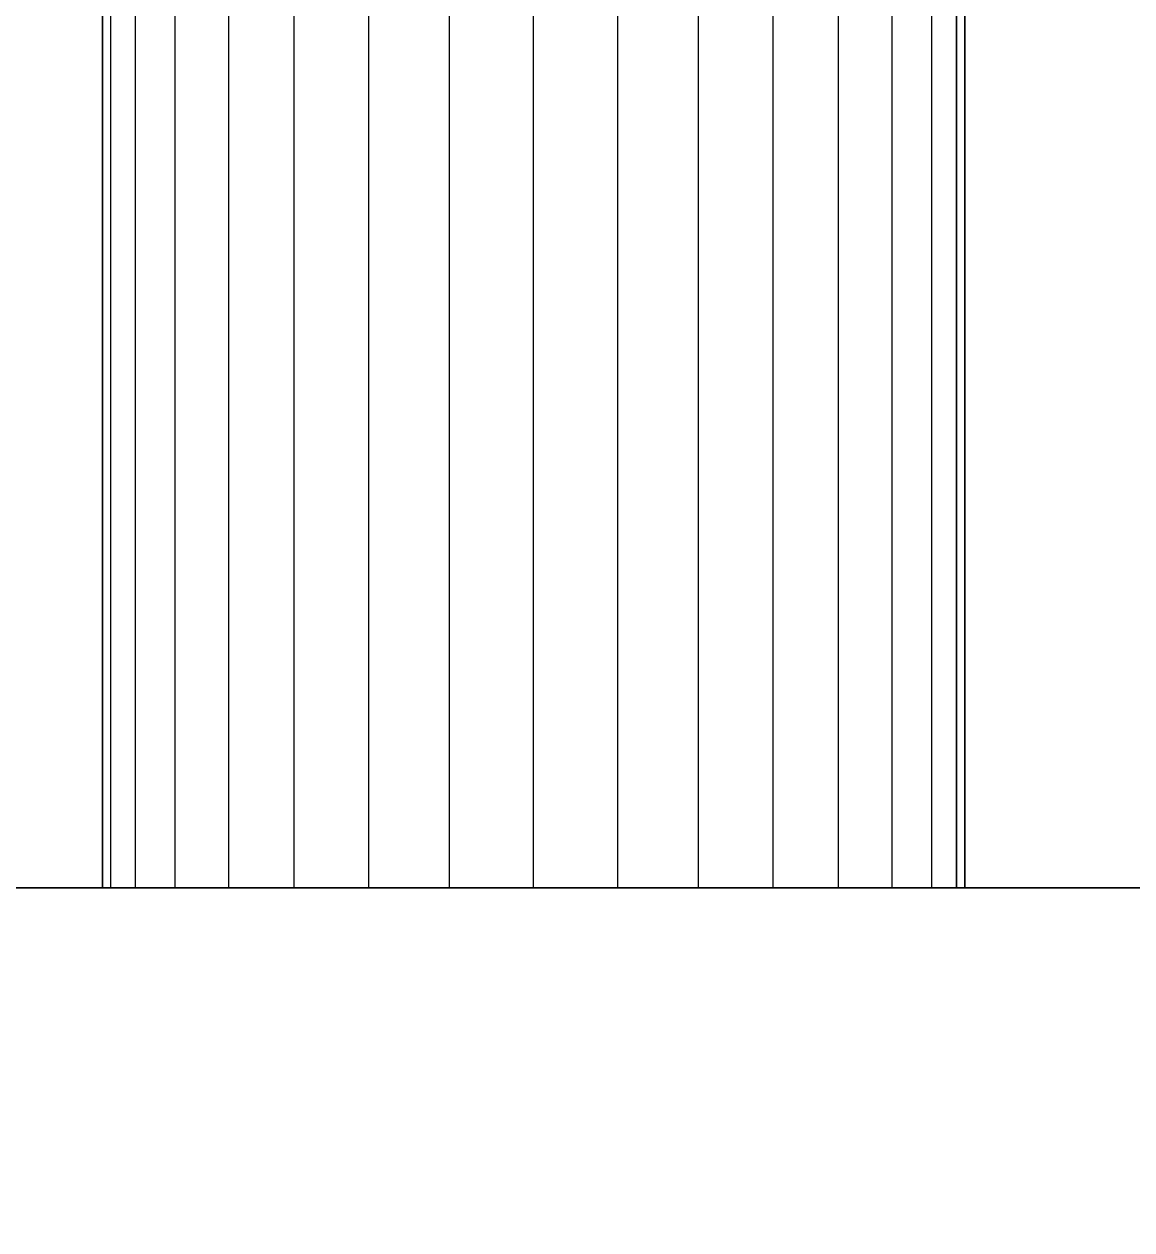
# Model space of a CAD drawing. Header units: millimetres. Extents: x -21672 to 8019, y 3751 to 17279.
# Drawn here: x -13420.2 to -13369.3, y 14411.1 to 14466.4 of the extents above; entities that cross this region are included whole.
import ezdxf

# ---------------------------------------------------------------- set-up
doc = ezdxf.new("R2010")
doc.units = ezdxf.units.MM
for name, color, linetype, lineweight in [('A-ANNO-DIMS', 211, 'Continuous', 9), ('A-ANNO-DIMS-50', 211, 'Continuous', 9), ('A-GENM', 13, 'Continuous', 18)]:
    doc.layers.add(name, color=color, linetype=linetype, lineweight=lineweight)
doc.styles.add('Arial', font='arial.ttf', dxfattribs={"height": 125})
doc.dimstyles.new('Diagonal_-_2_5mm_Arial', dxfattribs={"dimscale": 304.8, "dimtxt": 127.532425, "dimasz": 0.492126, "dimexe": 0.393701, "dimexo": 0.246063, "dimgap": 0.287073, "dimtad": 1, "dimdec": 0, "dimzin": 0, "dimdsep": 46, "dimtxsty": 'Arial', "dimblk1": 'OBLIQUE', "dimblk2": 'OBLIQUE', "dimsah": 1, "dimcen": 0.09, "dimdle": 0.393701, "dimazin": 0, "dimtfac": 1, "dimtdec": 4, "dimtix": 1, "dimtmove": 0, "dimatfit": 3, "dimfxl": 1, "dimtvp": 1, "dimtolj": 1, "dimtzin": 0, "dimarcsym": 2})

# ---------------------------------------------------------------- blocks, each defined once
blk = doc.blocks.new('Nevera de autoservicio single - Nevera de autoservicio single-466915-Level 2')
at = {"layer": 'A-GENM'}
for p, q in [((454.753, 1307.979), (454.753, -1108.896)), ((454.753, -1108.896), (454.753, 1307.979)), ((454.753, -1108.896), (454.753, 1307.979)), ((454.753, -1108.896), (454.753, 1307.979)), ((454.753, -1028.381), (454.753, 977.961)), ((454.753, -668.268), (454.753, -719.713)), ((454.753, -699.927), (255.92, -699.927)), ((454.753, -699.927), (255.92, -699.927)), ((255.92, -699.927), (454.753, -699.927)), ((454.753, -699.927), (255.92, -699.927)), ((454.753, -699.927), (255.92, -699.927)), ((454.753, -699.927), (255.92, -699.927)), ((454.753, -699.927), (255.92, -699.927)), ((454.753, -699.927), (255.92, -699.927)), ((454.753, -699.927), (255.92, -699.927)), ((454.753, -699.927), (255.92, -699.927)), ((255.92, -699.927), (454.753, -699.927)), ((454.753, -699.927), (255.92, -699.927)), ((454.753, -700.275), (454.753, -699.927)), ((454.753, -699.927), (454.753, -700.307)), ((454.753, -700.116), (454.753, -699.927)), ((454.753, -699.927), (454.753, -700.307)), ((454.753, -700.307), (454.753, -699.927)), ((454.753, -699.927), (454.753, -700.307)), ((454.753, -700.307), (454.753, -699.927)), ((454.753, -699.927), (454.753, -700.307)), ((454.753, -700.116), (454.753, -699.927)), ((454.753, -699.927), (454.753, -700.307)), ((454.753, -700.116), (454.753, -699.927)), ((454.753, -699.927), (454.753, -700.307)), ((454.753, -700.307), (454.753, -699.927)), ((454.753, -699.927), (454.753, -700.275)), ((454.753, -700.116), (454.753, -699.927)), ((454.753, -700.116), (454.753, -699.927)), ((454.753, -700.116), (454.753, -699.927)), ((454.753, -700.307), (454.753, -699.927)), ((454.753, -700.307), (454.753, -699.927)), ((454.753, -700.307), (454.753, -699.927)), ((454.753, -700.307), (454.753, -699.927)), ((454.753, -700.307), (454.753, -699.927)), ((454.753, -699.927), (454.753, -700.307)), ((454.753, -699.927), (454.753, -700.307)), ((454.753, -700.307), (454.753, -700.116)), ((454.753, -700.116), (454.753, -700.307)), ((454.753, -700.307), (454.753, -700.116)), ((454.753, -700.307), (454.753, -700.116)), ((454.753, -700.307), (454.753, -700.116)), ((454.753, -700.307), (454.753, -700.116)), ((255.92, -700.307), (454.753, -700.307)), ((454.753, -700.307), (255.92, -700.307)), ((454.753, -700.307), (255.92, -700.307)), ((454.753, -700.307), (255.92, -700.307)), ((454.753, -700.307), (255.92, -700.307)), ((454.753, -700.307), (255.92, -700.307)), ((454.753, -700.307), (255.92, -700.307)), ((454.753, -700.307), (255.92, -700.307)), ((454.753, -700.307), (255.92, -700.307)), ((454.753, -700.307), (255.92, -700.307)), ((454.753, -700.307), (255.92, -700.307)), ((454.753, -700.307), (255.92, -700.307)), ((454.753, -700.307), (255.92, -700.307)), ((454.753, -700.307), (255.92, -700.307)), ((454.753, -700.307), (255.92, -700.307)), ((454.753, -700.307), (255.92, -700.307)), ((255.92, -700.307), (454.753, -700.307)), ((454.753, -700.307), (255.92, -700.307)), ((454.753, -700.307), (255.92, -700.307)), ((454.753, -700.307), (255.92, -700.307)), ((454.753, -700.307), (255.92, -700.307)), ((454.753, -700.307), (255.92, -700.307)), ((454.753, -700.307), (255.92, -700.307)), ((454.753, -700.307), (255.92, -700.307)), ((454.753, -700.307), (454.753, -700.275)), ((454.753, -700.275), (454.753, -700.307)), ((454.753, -701.432), (454.753, -700.307)), ((454.753, -700.307), (454.753, -701.432)), ((454.753, -701.432), (454.753, -700.307)), ((454.753, -700.307), (454.753, -701.432)), ((454.753, -701.432), (454.753, -700.307)), ((454.753, -700.307), (454.753, -701.432)), ((454.753, -701.432), (454.753, -700.307)), ((454.753, -700.307), (454.753, -701.432)), ((454.753, -701.432), (454.753, -700.307)), ((454.753, -700.307), (454.753, -701.432)), ((454.753, -701.432), (454.753, -700.307)), ((454.753, -700.307), (454.753, -701.432)), ((454.753, -701.432), (454.753, -700.307)), ((454.753, -701.432), (454.753, -700.307)), ((454.753, -701.432), (454.753, -700.307)), ((454.753, -701.432), (454.753, -700.307)), ((454.753, -701.432), (454.753, -700.307)), ((454.753, -701.432), (454.753, -700.307)), ((454.753, -701.432), (454.753, -700.307)), ((454.753, -701.432), (454.753, -700.307)), ((454.753, -701.432), (454.753, -700.307)), ((454.753, -701.432), (454.753, -700.307)), ((454.753, -701.432), (454.753, -700.307)), ((454.753, -701.432), (454.753, -700.307)), ((454.753, -701.432), (255.92, -701.432)), ((454.753, -701.432), (255.92, -701.432)), ((454.753, -701.432), (255.92, -701.432)), ((454.753, -701.432), (255.92, -701.432)), ((454.753, -701.432), (255.92, -701.432)), ((454.753, -701.432), (255.92, -701.432)), ((454.753, -701.432), (255.92, -701.432)), ((454.753, -701.432), (255.92, -701.432)), ((454.753, -701.432), (255.92, -701.432)), ((454.753, -701.432), (255.92, -701.432)), ((454.753, -701.432), (255.92, -701.432)), ((454.753, -701.432), (255.92, -701.432)), ((454.753, -701.432), (255.92, -701.432)), ((454.753, -701.432), (255.92, -701.432)), ((454.753, -701.432), (255.92, -701.432)), ((454.753, -701.432), (255.92, -701.432)), ((454.753, -701.432), (255.92, -701.432)), ((454.753, -701.432), (255.92, -701.432)), ((454.753, -701.432), (255.92, -701.432)), ((454.753, -701.432), (255.92, -701.432)), ((454.753, -701.432), (255.92, -701.432)), ((454.753, -701.432), (255.92, -701.432)), ((454.753, -701.432), (255.92, -701.432)), ((454.753, -701.432), (255.92, -701.432)), ((454.753, -703.262), (454.753, -701.432)), ((454.753, -701.432), (454.753, -703.262)), ((454.753, -703.262), (454.753, -701.432)), ((454.753, -701.432), (454.753, -703.262)), ((454.753, -703.262), (454.753, -701.432)), ((454.753, -701.432), (454.753, -703.262)), ((454.753, -703.262), (454.753, -701.432)), ((454.753, -701.432), (454.753, -703.262)), ((454.753, -703.262), (454.753, -701.432)), ((454.753, -701.432), (454.753, -703.262)), ((454.753, -703.262), (454.753, -701.432)), ((454.753, -701.432), (454.753, -703.262)), ((454.753, -703.262), (454.753, -701.432)), ((454.753, -703.262), (454.753, -701.432)), ((454.753, -703.262), (454.753, -701.432)), ((454.753, -703.262), (454.753, -701.432)), ((454.753, -703.262), (454.753, -701.432)), ((454.753, -703.262), (454.753, -701.432)), ((454.753, -703.262), (454.753, -701.432)), ((454.753, -703.262), (454.753, -701.432)), ((454.753, -703.262), (454.753, -701.432)), ((454.753, -703.262), (454.753, -701.432)), ((454.753, -703.262), (454.753, -701.432)), ((454.753, -703.262), (454.753, -701.432)), ((454.753, -703.262), (255.92, -703.262)), ((454.753, -703.262), (255.92, -703.262)), ((454.753, -703.262), (255.92, -703.262)), ((454.753, -703.262), (255.92, -703.262)), ((454.753, -703.262), (255.92, -703.262)), ((454.753, -703.262), (255.92, -703.262)), ((454.753, -703.262), (255.92, -703.262)), ((454.753, -703.262), (255.92, -703.262)), ((454.753, -703.262), (255.92, -703.262)), ((454.753, -703.262), (255.92, -703.262)), ((454.753, -703.262), (255.92, -703.262)), ((454.753, -703.262), (255.92, -703.262)), ((454.753, -703.262), (255.92, -703.262)), ((454.753, -703.262), (255.92, -703.262)), ((454.753, -703.262), (255.92, -703.262)), ((454.753, -703.262), (255.92, -703.262)), ((454.753, -703.262), (255.92, -703.262)), ((454.753, -703.262), (255.92, -703.262)), ((454.753, -703.262), (255.92, -703.262)), ((454.753, -703.262), (255.92, -703.262)), ((454.753, -703.262), (255.92, -703.262)), ((454.753, -703.262), (255.92, -703.262)), ((454.753, -703.262), (255.92, -703.262)), ((454.753, -703.262), (255.92, -703.262)), ((454.753, -705.722), (454.753, -703.262)), ((454.753, -703.262), (454.753, -705.722)), ((454.753, -705.722), (454.753, -703.262)), ((454.753, -703.262), (454.753, -705.722)), ((454.753, -705.722), (454.753, -703.262)), ((454.753, -703.262), (454.753, -705.722)), ((454.753, -705.722), (454.753, -703.262)), ((454.753, -703.262), (454.753, -705.722)), ((454.753, -705.722), (454.753, -703.262)), ((454.753, -703.262), (454.753, -705.722)), ((454.753, -705.722), (454.753, -703.262)), ((454.753, -703.262), (454.753, -705.722)), ((454.753, -705.722), (454.753, -703.262)), ((454.753, -705.722), (454.753, -703.262)), ((454.753, -705.722), (454.753, -703.262)), ((454.753, -705.722), (454.753, -703.262)), ((454.753, -705.722), (454.753, -703.262)), ((454.753, -705.722), (454.753, -703.262)), ((454.753, -705.722), (454.753, -703.262)), ((454.753, -705.722), (454.753, -703.262)), ((454.753, -705.722), (454.753, -703.262)), ((454.753, -705.722), (454.753, -703.262)), ((454.753, -705.722), (454.753, -703.262)), ((454.753, -705.722), (454.753, -703.262)), ((454.753, -705.722), (255.92, -705.722)), ((454.753, -705.722), (255.92, -705.722)), ((454.753, -705.722), (255.92, -705.722)), ((454.753, -705.722), (255.92, -705.722)), ((454.753, -705.722), (255.92, -705.722)), ((454.753, -705.722), (255.92, -705.722)), ((454.753, -705.722), (255.92, -705.722)), ((454.753, -705.722), (255.92, -705.722)), ((454.753, -705.722), (255.92, -705.722)), ((454.753, -705.722), (255.92, -705.722)), ((454.753, -705.722), (255.92, -705.722)), ((454.753, -705.722), (255.92, -705.722)), ((454.753, -705.722), (255.92, -705.722)), ((454.753, -705.722), (255.92, -705.722)), ((454.753, -705.722), (255.92, -705.722)), ((454.753, -705.722), (255.92, -705.722)), ((454.753, -705.722), (255.92, -705.722)), ((454.753, -705.722), (255.92, -705.722)), ((454.753, -705.722), (255.92, -705.722)), ((454.753, -705.722), (255.92, -705.722)), ((454.753, -705.722), (255.92, -705.722)), ((454.753, -705.722), (255.92, -705.722)), ((454.753, -705.722), (255.92, -705.722)), ((454.753, -705.722), (255.92, -705.722)), ((454.753, -708.72), (454.753, -705.722)), ((454.753, -705.722), (454.753, -708.72)), ((454.753, -708.72), (454.753, -705.722)), ((454.753, -705.722), (454.753, -708.72)), ((454.753, -708.72), (454.753, -705.722)), ((454.753, -705.722), (454.753, -708.72)), ((454.753, -708.72), (454.753, -705.722)), ((454.753, -705.722), (454.753, -708.72)), ((454.753, -708.72), (454.753, -705.722)), ((454.753, -705.722), (454.753, -708.72)), ((454.753, -708.72), (454.753, -705.722)), ((454.753, -705.722), (454.753, -708.72)), ((454.753, -708.72), (454.753, -705.722)), ((454.753, -708.72), (454.753, -705.722)), ((454.753, -708.72), (454.753, -705.722)), ((454.753, -708.72), (454.753, -705.722)), ((454.753, -708.72), (454.753, -705.722)), ((454.753, -708.72), (454.753, -705.722)), ((454.753, -708.72), (454.753, -705.722)), ((454.753, -708.72), (454.753, -705.722)), ((454.753, -708.72), (454.753, -705.722)), ((454.753, -708.72), (454.753, -705.722)), ((454.753, -708.72), (454.753, -705.722)), ((454.753, -708.72), (454.753, -705.722)), ((454.753, -708.72), (255.92, -708.72)), ((454.753, -708.72), (255.92, -708.72)), ((454.753, -708.72), (255.92, -708.72)), ((454.753, -708.72), (255.92, -708.72)), ((454.753, -708.72), (255.92, -708.72)), ((454.753, -708.72), (255.92, -708.72)), ((454.753, -708.72), (255.92, -708.72)), ((454.753, -708.72), (255.92, -708.72)), ((454.753, -708.72), (255.92, -708.72)), ((454.753, -708.72), (255.92, -708.72)), ((454.753, -708.72), (255.92, -708.72)), ((454.753, -708.72), (255.92, -708.72)), ((454.753, -708.72), (255.92, -708.72)), ((454.753, -708.72), (255.92, -708.72)), ((454.753, -708.72), (255.92, -708.72)), ((454.753, -708.72), (255.92, -708.72)), ((454.753, -708.72), (255.92, -708.72)), ((454.753, -708.72), (255.92, -708.72)), ((454.753, -708.72), (255.92, -708.72)), ((454.753, -708.72), (255.92, -708.72)), ((454.753, -708.72), (255.92, -708.72)), ((454.753, -708.72), (255.92, -708.72)), ((454.753, -708.72), (255.92, -708.72)), ((454.753, -708.72), (255.92, -708.72)), ((454.753, -712.141), (454.753, -708.72)), ((454.753, -708.72), (454.753, -712.141)), ((454.753, -712.141), (454.753, -708.72)), ((454.753, -708.72), (454.753, -712.141)), ((454.753, -712.141), (454.753, -708.72)), ((454.753, -708.72), (454.753, -712.141)), ((454.753, -712.141), (454.753, -708.72)), ((454.753, -708.72), (454.753, -712.141)), ((454.753, -712.141), (454.753, -708.72)), ((454.753, -708.72), (454.753, -712.141)), ((454.753, -712.141), (454.753, -708.72)), ((454.753, -708.72), (454.753, -712.141)), ((454.753, -712.141), (454.753, -708.72)), ((454.753, -712.141), (454.753, -708.72)), ((454.753, -712.141), (454.753, -708.72)), ((454.753, -712.141), (454.753, -708.72)), ((454.753, -712.141), (454.753, -708.72)), ((454.753, -712.141), (454.753, -708.72)), ((454.753, -712.141), (454.753, -708.72)), ((454.753, -712.141), (454.753, -708.72)), ((454.753, -712.141), (454.753, -708.72)), ((454.753, -712.141), (454.753, -708.72)), ((454.753, -712.141), (454.753, -708.72)), ((454.753, -712.141), (454.753, -708.72)), ((454.753, -712.141), (255.92, -712.141)), ((454.753, -712.141), (255.92, -712.141)), ((454.753, -712.141), (255.92, -712.141)), ((454.753, -712.141), (255.92, -712.141)), ((454.753, -712.141), (255.92, -712.141)), ((454.753, -712.141), (255.92, -712.141)), ((454.753, -712.141), (255.92, -712.141)), ((454.753, -712.141), (255.92, -712.141)), ((454.753, -712.141), (255.92, -712.141)), ((454.753, -712.141), (255.92, -712.141)), ((454.753, -712.141), (255.92, -712.141)), ((454.753, -712.141), (255.92, -712.141)), ((454.753, -712.141), (255.92, -712.141)), ((454.753, -712.141), (255.92, -712.141)), ((454.753, -712.141), (255.92, -712.141)), ((454.753, -712.141), (255.92, -712.141)), ((454.753, -712.141), (255.92, -712.141)), ((454.753, -712.141), (255.92, -712.141)), ((454.753, -712.141), (255.92, -712.141)), ((454.753, -712.141), (255.92, -712.141)), ((454.753, -712.141), (255.92, -712.141)), ((454.753, -712.141), (255.92, -712.141)), ((454.753, -712.141), (255.92, -712.141)), ((454.753, -712.141), (255.92, -712.141)), ((454.753, -715.853), (454.753, -712.141)), ((454.753, -712.141), (454.753, -715.853)), ((454.753, -715.853), (454.753, -712.141)), ((454.753, -712.141), (454.753, -715.853)), ((454.753, -715.853), (454.753, -712.141)), ((454.753, -712.141), (454.753, -715.853)), ((454.753, -715.853), (454.753, -712.141)), ((454.753, -712.141), (454.753, -715.853)), ((454.753, -715.853), (454.753, -712.141)), ((454.753, -712.141), (454.753, -715.853)), ((454.753, -715.853), (454.753, -712.141)), ((454.753, -712.141), (454.753, -715.853)), ((454.753, -715.853), (454.753, -712.141)), ((454.753, -715.853), (454.753, -712.141)), ((454.753, -715.853), (454.753, -712.141)), ((454.753, -715.853), (454.753, -712.141)), ((454.753, -715.853), (454.753, -712.141)), ((454.753, -715.853), (454.753, -712.141)), ((454.753, -715.853), (454.753, -712.141)), ((454.753, -715.853), (454.753, -712.141)), ((454.753, -715.853), (454.753, -712.141)), ((454.753, -715.853), (454.753, -712.141)), ((454.753, -715.853), (454.753, -712.141)), ((454.753, -715.853), (454.753, -712.141)), ((454.753, -715.853), (255.92, -715.853)), ((454.753, -715.853), (255.92, -715.853)), ((454.753, -715.853), (255.92, -715.853)), ((454.753, -715.853), (255.92, -715.853)), ((454.753, -715.853), (255.92, -715.853)), ((454.753, -715.853), (255.92, -715.853)), ((454.753, -715.853), (255.92, -715.853)), ((454.753, -715.853), (255.92, -715.853)), ((454.753, -715.853), (255.92, -715.853)), ((454.753, -715.853), (255.92, -715.853)), ((454.753, -715.853), (255.92, -715.853)), ((454.753, -715.853), (255.92, -715.853)), ((454.753, -715.853), (255.92, -715.853)), ((454.753, -715.853), (255.92, -715.853)), ((454.753, -715.853), (255.92, -715.853)), ((454.753, -715.853), (255.92, -715.853)), ((454.753, -715.853), (255.92, -715.853)), ((454.753, -715.853), (255.92, -715.853)), ((454.753, -715.853), (255.92, -715.853)), ((454.753, -715.853), (255.92, -715.853)), ((454.753, -715.853), (255.92, -715.853)), ((454.753, -715.853), (255.92, -715.853)), ((454.753, -715.853), (255.92, -715.853)), ((454.753, -715.853), (255.92, -715.853)), ((454.753, -719.713), (454.753, -715.853)), ((454.753, -715.853), (454.753, -719.713)), ((454.753, -719.713), (454.753, -715.853)), ((454.753, -715.853), (454.753, -719.713)), ((454.753, -719.713), (454.753, -715.853)), ((454.753, -715.853), (454.753, -719.713)), ((454.753, -719.713), (454.753, -715.853)), ((454.753, -715.853), (454.753, -719.713)), ((454.753, -719.713), (454.753, -715.853)), ((454.753, -715.853), (454.753, -719.713)), ((454.753, -719.713), (454.753, -715.853)), ((454.753, -715.853), (454.753, -719.713)), ((454.753, -719.713), (454.753, -715.853)), ((454.753, -719.713), (454.753, -715.853)), ((454.753, -719.713), (454.753, -715.853)), ((454.753, -719.713), (454.753, -715.853)), ((454.753, -719.713), (454.753, -715.853)), ((454.753, -719.713), (454.753, -715.853)), ((454.753, -719.713), (454.753, -715.853)), ((454.753, -719.713), (454.753, -715.853)), ((454.753, -719.713), (454.753, -715.853)), ((454.753, -719.713), (454.753, -715.853)), ((454.753, -719.713), (454.753, -715.853)), ((454.753, -719.713), (454.753, -715.853)), ((454.753, -719.713), (255.92, -719.713)), ((454.753, -719.713), (255.92, -719.713)), ((454.753, -719.713), (255.92, -719.713)), ((454.753, -719.713), (255.92, -719.713)), ((454.753, -719.713), (255.92, -719.713)), ((454.753, -719.713), (255.92, -719.713)), ((454.753, -719.713), (255.92, -719.713)), ((454.753, -719.713), (255.92, -719.713)), ((454.753, -719.713), (255.92, -719.713)), ((454.753, -719.713), (255.92, -719.713)), ((454.753, -719.713), (255.92, -719.713)), ((454.753, -719.713), (255.92, -719.713)), ((454.753, -719.713), (255.92, -719.713)), ((454.753, -719.713), (255.92, -719.713)), ((454.753, -719.713), (255.92, -719.713)), ((454.753, -719.713), (255.92, -719.713)), ((454.753, -719.713), (255.92, -719.713)), ((454.753, -719.713), (255.92, -719.713)), ((454.753, -719.713), (255.92, -719.713)), ((454.753, -719.713), (255.92, -719.713)), ((454.753, -719.713), (255.92, -719.713)), ((454.753, -719.713), (255.92, -719.713)), ((454.753, -719.713), (255.92, -719.713)), ((454.753, -719.713), (255.92, -719.713)), ((454.753, -723.573), (454.753, -719.713)), ((454.753, -719.713), (454.753, -723.573)), ((454.753, -723.573), (454.753, -719.713)), ((454.753, -719.713), (454.753, -723.573)), ((454.753, -723.573), (454.753, -719.713)), ((454.753, -719.713), (454.753, -723.573)), ((454.753, -723.573), (454.753, -719.713)), ((454.753, -719.713), (454.753, -723.573)), ((454.753, -723.573), (454.753, -719.713)), ((454.753, -719.713), (454.753, -723.573)), ((454.753, -723.573), (454.753, -719.713)), ((454.753, -719.713), (454.753, -723.573)), ((454.753, -771.158), (454.753, -719.713)), ((454.753, -719.713), (454.753, -723.573)), ((454.753, -719.713), (454.753, -723.573)), ((454.753, -719.713), (454.753, -723.573)), ((454.753, -719.713), (454.753, -723.573)), ((454.753, -719.713), (454.753, -723.573)), ((454.753, -719.713), (454.753, -723.573)), ((454.753, -719.713), (454.753, -723.573)), ((454.753, -719.713), (454.753, -723.573)), ((454.753, -723.573), (454.753, -719.713)), ((454.753, -723.573), (454.753, -719.713)), ((454.753, -719.713), (454.753, -723.573)), ((454.753, -719.713), (454.753, -723.573)), ((454.753, -723.573), (255.92, -723.573)), ((454.753, -723.573), (255.92, -723.573)), ((454.753, -723.573), (255.92, -723.573)), ((454.753, -723.573), (255.92, -723.573)), ((454.753, -723.573), (255.92, -723.573)), ((454.753, -723.573), (255.92, -723.573)), ((454.753, -723.573), (255.92, -723.573)), ((454.753, -723.573), (255.92, -723.573)), ((454.753, -723.573), (255.92, -723.573)), ((454.753, -723.573), (255.92, -723.573)), ((454.753, -723.573), (255.92, -723.573)), ((454.753, -723.573), (255.92, -723.573)), ((454.753, -723.573), (255.92, -723.573)), ((454.753, -723.573), (255.92, -723.573)), ((454.753, -723.573), (255.92, -723.573)), ((454.753, -723.573), (255.92, -723.573)), ((454.753, -723.573), (255.92, -723.573)), ((454.753, -723.573), (255.92, -723.573)), ((454.753, -723.573), (255.92, -723.573)), ((454.753, -723.573), (255.92, -723.573)), ((454.753, -723.573), (255.92, -723.573)), ((454.753, -723.573), (255.92, -723.573)), ((454.753, -723.573), (255.92, -723.573)), ((454.753, -723.573), (255.92, -723.573)), ((454.753, -727.285), (454.753, -723.573)), ((454.753, -723.573), (454.753, -727.285)), ((454.753, -727.285), (454.753, -723.573)), ((454.753, -723.573), (454.753, -727.285)), ((454.753, -727.285), (454.753, -723.573)), ((454.753, -723.573), (454.753, -727.285)), ((454.753, -727.285), (454.753, -723.573)), ((454.753, -723.573), (454.753, -727.285)), ((454.753, -727.285), (454.753, -723.573)), ((454.753, -723.573), (454.753, -727.285)), ((454.753, -727.285), (454.753, -723.573)), ((454.753, -723.573), (454.753, -727.285)), ((454.753, -723.573), (454.753, -727.285)), ((454.753, -723.573), (454.753, -727.285)), ((454.753, -723.573), (454.753, -727.285)), ((454.753, -723.573), (454.753, -727.285)), ((454.753, -723.573), (454.753, -727.285)), ((454.753, -723.573), (454.753, -727.285)), ((454.753, -723.573), (454.753, -727.285)), ((454.753, -723.573), (454.753, -727.285)), ((454.753, -723.573), (454.753, -727.285)), ((454.753, -723.573), (454.753, -727.285)), ((454.753, -723.573), (454.753, -727.285)), ((454.753, -723.573), (454.753, -727.285)), ((454.753, -727.285), (255.92, -727.285)), ((454.753, -727.285), (255.92, -727.285)), ((454.753, -727.285), (255.92, -727.285)), ((454.753, -727.285), (255.92, -727.285)), ((454.753, -727.285), (255.92, -727.285)), ((454.753, -727.285), (255.92, -727.285)), ((454.753, -727.285), (255.92, -727.285)), ((454.753, -727.285), (255.92, -727.285)), ((454.753, -727.285), (255.92, -727.285)), ((454.753, -727.285), (255.92, -727.285)), ((454.753, -727.285), (255.92, -727.285)), ((454.753, -727.285), (255.92, -727.285)), ((454.753, -727.285), (255.92, -727.285)), ((454.753, -727.285), (255.92, -727.285)), ((454.753, -727.285), (255.92, -727.285)), ((454.753, -727.285), (255.92, -727.285)), ((454.753, -727.285), (255.92, -727.285)), ((454.753, -727.285), (255.92, -727.285)), ((454.753, -727.285), (255.92, -727.285)), ((454.753, -727.285), (255.92, -727.285)), ((454.753, -727.285), (255.92, -727.285)), ((454.753, -727.285), (255.92, -727.285)), ((454.753, -727.285), (255.92, -727.285)), ((454.753, -727.285), (255.92, -727.285)), ((454.753, -730.706), (454.753, -727.285)), ((454.753, -727.285), (454.753, -730.706)), ((454.753, -730.706), (454.753, -727.285)), ((454.753, -727.285), (454.753, -730.706)), ((454.753, -730.706), (454.753, -727.285)), ((454.753, -727.285), (454.753, -730.706)), ((454.753, -730.706), (454.753, -727.285)), ((454.753, -727.285), (454.753, -730.706)), ((454.753, -730.706), (454.753, -727.285)), ((454.753, -727.285), (454.753, -730.706)), ((454.753, -730.706), (454.753, -727.285)), ((454.753, -727.285), (454.753, -730.706)), ((454.753, -727.285), (454.753, -730.706)), ((454.753, -727.285), (454.753, -730.706)), ((454.753, -727.285), (454.753, -730.706)), ((454.753, -727.285), (454.753, -730.706)), ((454.753, -727.285), (454.753, -730.706)), ((454.753, -727.285), (454.753, -730.706)), ((454.753, -727.285), (454.753, -730.706)), ((454.753, -727.285), (454.753, -730.706)), ((454.753, -727.285), (454.753, -730.706)), ((454.753, -727.285), (454.753, -730.706)), ((454.753, -727.285), (454.753, -730.706)), ((454.753, -727.285), (454.753, -730.706)), ((454.753, -730.706), (255.92, -730.706)), ((454.753, -730.706), (255.92, -730.706)), ((454.753, -730.706), (255.92, -730.706)), ((454.753, -730.706), (255.92, -730.706)), ((454.753, -730.706), (255.92, -730.706)), ((454.753, -730.706), (255.92, -730.706)), ((454.753, -730.706), (255.92, -730.706)), ((454.753, -730.706), (255.92, -730.706)), ((454.753, -730.706), (255.92, -730.706)), ((454.753, -730.706), (255.92, -730.706)), ((454.753, -730.706), (255.92, -730.706)), ((454.753, -730.706), (255.92, -730.706)), ((454.753, -730.706), (255.92, -730.706)), ((454.753, -730.706), (255.92, -730.706)), ((454.753, -730.706), (255.92, -730.706)), ((454.753, -730.706), (255.92, -730.706)), ((454.753, -730.706), (255.92, -730.706)), ((454.753, -730.706), (255.92, -730.706)), ((454.753, -730.706), (255.92, -730.706)), ((454.753, -730.706), (255.92, -730.706)), ((454.753, -730.706), (255.92, -730.706)), ((454.753, -730.706), (255.92, -730.706)), ((454.753, -730.706), (255.92, -730.706)), ((454.753, -730.706), (255.92, -730.706)), ((454.753, -733.704), (454.753, -730.706)), ((454.753, -730.706), (454.753, -733.704)), ((454.753, -733.704), (454.753, -730.706)), ((454.753, -730.706), (454.753, -733.704)), ((454.753, -733.704), (454.753, -730.706)), ((454.753, -730.706), (454.753, -733.704)), ((454.753, -733.704), (454.753, -730.706)), ((454.753, -730.706), (454.753, -733.704)), ((454.753, -733.704), (454.753, -730.706)), ((454.753, -730.706), (454.753, -733.704)), ((454.753, -733.704), (454.753, -730.706)), ((454.753, -730.706), (454.753, -733.704)), ((454.753, -730.706), (454.753, -733.704)), ((454.753, -730.706), (454.753, -733.704)), ((454.753, -730.706), (454.753, -733.704)), ((454.753, -730.706), (454.753, -733.704)), ((454.753, -730.706), (454.753, -733.704)), ((454.753, -730.706), (454.753, -733.704)), ((454.753, -730.706), (454.753, -733.704)), ((454.753, -730.706), (454.753, -733.704)), ((454.753, -730.706), (454.753, -733.704)), ((454.753, -730.706), (454.753, -733.704)), ((454.753, -730.706), (454.753, -733.704)), ((454.753, -730.706), (454.753, -733.704)), ((454.753, -733.704), (255.92, -733.704)), ((454.753, -733.704), (255.92, -733.704)), ((454.753, -733.704), (255.92, -733.704)), ((454.753, -733.704), (255.92, -733.704)), ((454.753, -733.704), (255.92, -733.704)), ((454.753, -733.704), (255.92, -733.704)), ((454.753, -733.704), (255.92, -733.704)), ((454.753, -733.704), (255.92, -733.704)), ((454.753, -733.704), (255.92, -733.704)), ((454.753, -733.704), (255.92, -733.704)), ((454.753, -733.704), (255.92, -733.704)), ((454.753, -733.704), (255.92, -733.704)), ((454.753, -733.704), (255.92, -733.704)), ((454.753, -733.704), (255.92, -733.704)), ((454.753, -733.704), (255.92, -733.704)), ((454.753, -733.704), (255.92, -733.704)), ((454.753, -733.704), (255.92, -733.704)), ((454.753, -733.704), (255.92, -733.704)), ((454.753, -733.704), (255.92, -733.704)), ((454.753, -733.704), (255.92, -733.704)), ((454.753, -733.704), (255.92, -733.704)), ((454.753, -733.704), (255.92, -733.704)), ((454.753, -733.704), (255.92, -733.704)), ((454.753, -733.704), (255.92, -733.704)), ((454.753, -736.165), (454.753, -733.704)), ((454.753, -733.704), (454.753, -736.165)), ((454.753, -736.165), (454.753, -733.704)), ((454.753, -733.704), (454.753, -736.165)), ((454.753, -736.165), (454.753, -733.704)), ((454.753, -733.704), (454.753, -736.165)), ((454.753, -736.165), (454.753, -733.704)), ((454.753, -733.704), (454.753, -736.165)), ((454.753, -736.165), (454.753, -733.704)), ((454.753, -733.704), (454.753, -736.165)), ((454.753, -736.165), (454.753, -733.704)), ((454.753, -733.704), (454.753, -736.165)), ((454.753, -733.704), (454.753, -736.165)), ((454.753, -733.704), (454.753, -736.165)), ((454.753, -733.704), (454.753, -736.165)), ((454.753, -733.704), (454.753, -736.165)), ((454.753, -733.704), (454.753, -736.165)), ((454.753, -733.704), (454.753, -736.165)), ((454.753, -733.704), (454.753, -736.165)), ((454.753, -733.704), (454.753, -736.165)), ((454.753, -733.704), (454.753, -736.165)), ((454.753, -733.704), (454.753, -736.165)), ((454.753, -733.704), (454.753, -736.165)), ((454.753, -733.704), (454.753, -736.165)), ((454.753, -736.165), (255.92, -736.165)), ((454.753, -736.165), (255.92, -736.165)), ((454.753, -736.165), (255.92, -736.165)), ((454.753, -736.165), (255.92, -736.165)), ((454.753, -736.165), (255.92, -736.165)), ((454.753, -736.165), (255.92, -736.165)), ((454.753, -736.165), (255.92, -736.165)), ((454.753, -736.165), (255.92, -736.165)), ((454.753, -736.165), (255.92, -736.165)), ((454.753, -736.165), (255.92, -736.165)), ((454.753, -736.165), (255.92, -736.165)), ((454.753, -736.165), (255.92, -736.165)), ((454.753, -736.165), (255.92, -736.165)), ((454.753, -736.165), (255.92, -736.165)), ((454.753, -736.165), (255.92, -736.165)), ((454.753, -736.165), (255.92, -736.165)), ((454.753, -736.165), (255.92, -736.165)), ((454.753, -736.165), (255.92, -736.165)), ((454.753, -736.165), (255.92, -736.165)), ((454.753, -736.165), (255.92, -736.165)), ((454.753, -736.165), (255.92, -736.165)), ((454.753, -736.165), (255.92, -736.165)), ((454.753, -736.165), (255.92, -736.165)), ((454.753, -736.165), (255.92, -736.165)), ((454.753, -737.994), (454.753, -736.165)), ((454.753, -736.165), (454.753, -737.994)), ((454.753, -737.994), (454.753, -736.165)), ((454.753, -736.165), (454.753, -737.994)), ((454.753, -737.994), (454.753, -736.165)), ((454.753, -736.165), (454.753, -737.994)), ((454.753, -737.994), (454.753, -736.165)), ((454.753, -736.165), (454.753, -737.994)), ((454.753, -737.994), (454.753, -736.165)), ((454.753, -736.165), (454.753, -737.994)), ((454.753, -737.994), (454.753, -736.165)), ((454.753, -736.165), (454.753, -737.994)), ((454.753, -736.165), (454.753, -737.994)), ((454.753, -736.165), (454.753, -737.994)), ((454.753, -736.165), (454.753, -737.994)), ((454.753, -736.165), (454.753, -737.994)), ((454.753, -736.165), (454.753, -737.994)), ((454.753, -736.165), (454.753, -737.994)), ((454.753, -736.165), (454.753, -737.994)), ((454.753, -736.165), (454.753, -737.994)), ((454.753, -736.165), (454.753, -737.994)), ((454.753, -736.165), (454.753, -737.994)), ((454.753, -736.165), (454.753, -737.994)), ((454.753, -736.165), (454.753, -737.994)), ((454.753, -737.994), (255.92, -737.994)), ((454.753, -737.994), (255.92, -737.994)), ((454.753, -737.994), (255.92, -737.994)), ((454.753, -737.994), (255.92, -737.994)), ((454.753, -737.994), (255.92, -737.994)), ((454.753, -737.994), (255.92, -737.994)), ((454.753, -737.994), (255.92, -737.994)), ((454.753, -737.994), (255.92, -737.994)), ((454.753, -737.994), (255.92, -737.994)), ((454.753, -737.994), (255.92, -737.994)), ((454.753, -737.994), (255.92, -737.994)), ((454.753, -737.994), (255.92, -737.994)), ((454.753, -737.994), (255.92, -737.994)), ((454.753, -737.994), (255.92, -737.994)), ((454.753, -737.994), (255.92, -737.994)), ((454.753, -737.994), (255.92, -737.994)), ((454.753, -737.994), (255.92, -737.994)), ((454.753, -737.994), (255.92, -737.994)), ((454.753, -737.994), (255.92, -737.994)), ((454.753, -737.994), (255.92, -737.994)), ((454.753, -737.994), (255.92, -737.994)), ((454.753, -737.994), (255.92, -737.994)), ((454.753, -737.994), (255.92, -737.994)), ((454.753, -737.994), (255.92, -737.994)), ((454.753, -739.119), (454.753, -737.994)), ((454.753, -737.994), (454.753, -739.119)), ((454.753, -739.119), (454.753, -737.994)), ((454.753, -737.994), (454.753, -739.119)), ((454.753, -739.119), (454.753, -737.994)), ((454.753, -737.994), (454.753, -739.119)), ((454.753, -739.119), (454.753, -737.994)), ((454.753, -737.994), (454.753, -739.119)), ((454.753, -739.119), (454.753, -737.994)), ((454.753, -737.994), (454.753, -739.119)), ((454.753, -739.119), (454.753, -737.994)), ((454.753, -737.994), (454.753, -739.119)), ((454.753, -737.994), (454.753, -739.119)), ((454.753, -737.994), (454.753, -739.119)), ((454.753, -737.994), (454.753, -739.119)), ((454.753, -737.994), (454.753, -739.119)), ((454.753, -737.994), (454.753, -739.119)), ((454.753, -737.994), (454.753, -739.119)), ((454.753, -737.994), (454.753, -739.119)), ((454.753, -737.994), (454.753, -739.119)), ((454.753, -737.994), (454.753, -739.119)), ((454.753, -737.994), (454.753, -739.119)), ((454.753, -737.994), (454.753, -739.119)), ((454.753, -737.994), (454.753, -739.119)), ((454.753, -739.119), (255.92, -739.119)), ((454.753, -739.119), (255.92, -739.119)), ((454.753, -739.119), (255.92, -739.119)), ((454.753, -739.119), (255.92, -739.119)), ((454.753, -739.119), (255.92, -739.119)), ((454.753, -739.119), (255.92, -739.119)), ((454.753, -739.119), (255.92, -739.119)), ((454.753, -739.119), (255.92, -739.119)), ((454.753, -739.119), (255.92, -739.119)), ((454.753, -739.119), (255.92, -739.119)), ((454.753, -739.119), (255.92, -739.119)), ((454.753, -739.119), (255.92, -739.119)), ((454.753, -739.119), (255.92, -739.119)), ((454.753, -739.119), (255.92, -739.119)), ((454.753, -739.119), (255.92, -739.119)), ((454.753, -739.119), (255.92, -739.119)), ((454.753, -739.119), (255.92, -739.119)), ((454.753, -739.119), (255.92, -739.119)), ((454.753, -739.119), (255.92, -739.119)), ((454.753, -739.119), (255.92, -739.119)), ((454.753, -739.119), (255.92, -739.119)), ((454.753, -739.119), (255.92, -739.119)), ((454.753, -739.119), (255.92, -739.119)), ((454.753, -739.119), (255.92, -739.119)), ((454.753, -739.151), (454.753, -739.119)), ((454.753, -739.119), (454.753, -739.499)), ((454.753, -739.499), (454.753, -739.119)), ((454.753, -739.31), (454.753, -739.119)), ((454.753, -739.499), (454.753, -739.119)), ((454.753, -739.119), (454.753, -739.499)), ((454.753, -739.499), (454.753, -739.119)), ((454.753, -739.119), (454.753, -739.499)), ((454.753, -739.31), (454.753, -739.119)), ((454.753, -739.119), (454.753, -739.499)), ((454.753, -739.31), (454.753, -739.119)), ((454.753, -739.119), (454.753, -739.499)), ((454.753, -739.119), (454.753, -739.499)), ((454.753, -739.151), (454.753, -739.119)), ((454.753, -739.119), (454.753, -739.31)), ((454.753, -739.119), (454.753, -739.31)), ((454.753, -739.119), (454.753, -739.31)), ((454.753, -739.119), (454.753, -739.499)), ((454.753, -739.119), (454.753, -739.499)), ((454.753, -739.119), (454.753, -739.499)), ((454.753, -739.119), (454.753, -739.499)), ((454.753, -739.119), (454.753, -739.499)), ((454.753, -739.499), (454.753, -739.119)), ((454.753, -739.499), (454.753, -739.119)), ((454.753, -739.151), (454.753, -739.499)), ((454.753, -739.499), (454.753, -739.151)), ((454.753, -739.31), (454.753, -739.499)), ((454.753, -739.31), (454.753, -739.499)), ((454.753, -739.31), (454.753, -739.499)), ((454.753, -739.31), (454.753, -739.499)), ((454.753, -739.31), (454.753, -739.499)), ((454.753, -739.31), (454.753, -739.499)), ((255.92, -739.499), (454.753, -739.499)), ((454.753, -739.499), (255.92, -739.499)), ((454.753, -739.499), (255.92, -739.499)), ((454.753, -739.499), (255.92, -739.499)), ((454.753, -739.499), (255.92, -739.499)), ((454.753, -739.499), (255.92, -739.499)), ((454.753, -739.499), (255.92, -739.499)), ((454.753, -739.499), (255.92, -739.499)), ((454.753, -739.499), (255.92, -739.499)), ((454.753, -739.499), (255.92, -739.499)), ((454.753, -739.499), (255.92, -739.499)), ((454.753, -739.499), (255.92, -739.499))]:
    blk.add_line(p, q, dxfattribs=at)
blk = doc.blocks.new('DIMBLOCK69-Level 2')
at = {"layer": 'A-ANNO-DIMS-50'}
for p, q in [((-20502.896, 17027.062), (-20502.896, 17147.062)), ((818.604, 17027.062), (818.604, 17147.062)), ((-20622.896, 17027.062), (938.604, 17027.062)), ((-20502.896, 17027.062), (-20502.896, 11836.358)), ((818.604, 17027.062), (818.604, 15341.468))]:
    blk.add_line(p, q, dxfattribs=at)
at = {"layer": 'A-ANNO-DIMS-50', "lineweight": 35}
for p, q in [((-20502.896, 17027.062), (-20427.896, 17102.062)), ((818.604, 17027.062), (893.604, 17102.062)), ((-20502.896, 17027.062), (-20577.896, 16952.062)), ((818.604, 17027.062), (743.604, 16952.062))]:
    blk.add_line(p, q, dxfattribs=at)
at = {"layer": 'A-ANNO-DIMS-50', "color": 0, "insert": (-10082.496, 17276.841), "char_height": 125, "width": 576.83897, "attachment_point": 1, "line_spacing_factor": 0.941778, "style": 'Arial'}
blk.add_mtext('21322', dxfattribs=at)
blk = doc.blocks.new('_Oblique')
at = {"color": 0, "linetype": 'ByBlock', "lineweight": -2}
blk.add_line((-0.5, -0.5), (0.5, 0.5), dxfattribs=at)

msp = doc.modelspace()

# ---------------------------------------------------------------- block references
at = {"layer": 'A-GENM', "rotation": 269.9999999999996}
msp.add_blockref('Nevera de autoservicio single - Nevera de autoservicio single-466915-Level 2', (-12677.066, 14881.508), dxfattribs=at)

# ---------------------------------------------------------------- dimensions: what is measured, and where the dimension line sits
at = {"layer": 'A-ANNO-DIMS'}
dim = msp.add_linear_dim(base=(818.6039, 17027.0619), p1=(-20502.8962, 11761.3583), p2=(818.6039, 15266.468), dimstyle='Diagonal_-_2_5mm_Arial', override={"dimpost": '<>', "dimfxl": 21607.687495}, dxfattribs=at)
dim.commit()
dim.dimension.update_dxf_attribs({"geometry": 'DIMBLOCK69-Level 2', "text_midpoint": (-9842.1461, 17178.4262)})

doc.saveas('drawing.dxf')
